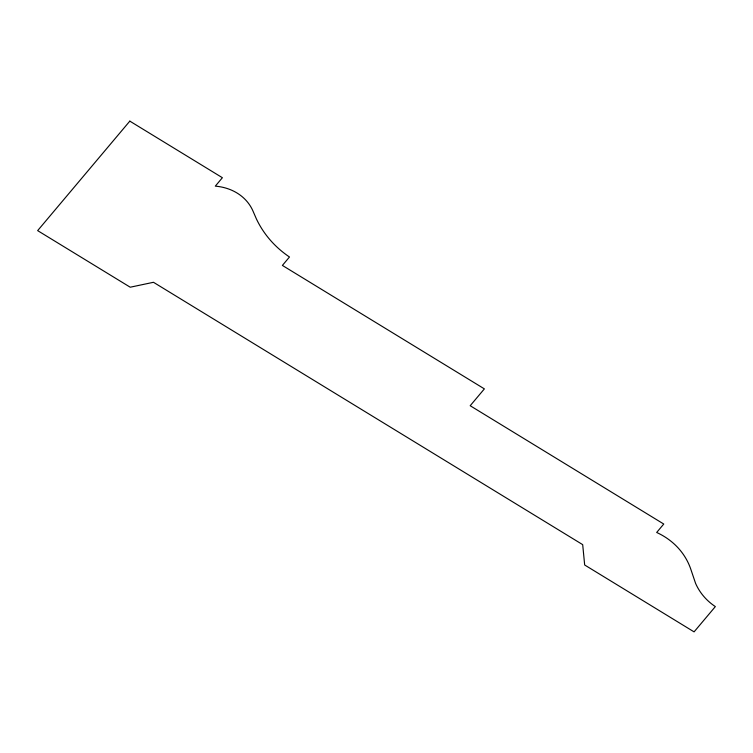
<?xml version="1.0" encoding="UTF-8"?>
<svg xmlns="http://www.w3.org/2000/svg" width="753" height="753" viewBox="0 0 753 753"><rect width="100%" height="100%" fill="white"/><g stroke="black" fill="none" stroke-linecap="round" stroke-linejoin="round"><path stroke-width="1.13" d="M129.817 121.129L37.65 230.625L130.222 287.213L153.48 282.29L582.69 544.645L584.676 564.995L694.078 631.871L715.35 606.598A75.949 62.97 -27.1 0 1 695.584 583.377L690.699 568.92A87.433 72.486 -27.1 0 0 656.672 532.465L663.76 524.041L470.192 405.726L484.377 388.877L282.394 265.423L289.481 256.999A133.516 110.691 -27.1 0 1 256.378 218.869L253.215 211.584A55.778 46.244 -27.1 0 0 215.302 186.142L222.389 177.717L129.817 121.129"/></g></svg>
